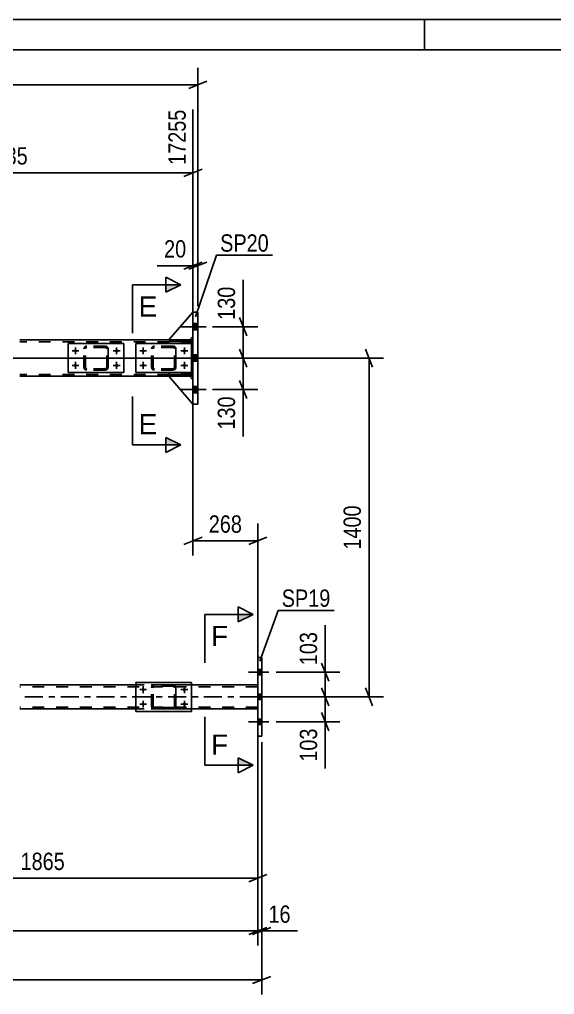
# Model space of a CAD drawing. Header units: millimetres. Extents: x -857 to 332, y -866 to -25.
# Drawn here: x -154.6 to -66.2, y -186.2 to -25.1 of the extents above; entities that cross this region are included whole.
import ezdxf

# ---------------------------------------------------------------- set-up
doc = ezdxf.new("R2010")
doc.units = ezdxf.units.MM
doc.linetypes.add('DXK_LINE_DOT2', pattern=[3.9198, 1.9599, -1.9599])
doc.linetypes.add('DXK_LINE_DOT3', pattern=[5.9187, 2.979, -0.9799, 0.9799, -0.9799])
doc.styles.add('Arial', font='ARIAL.TTF', dxfattribs={"height": 0.2})
doc.styles.add('Arial Narrow', font='ARIALN.TTF', dxfattribs={"height": 0.2})

# ---------------------------------------------------------------- blocks, each defined once
blk = doc.blocks.new('Unknown-570388934-1134')
at = {"color": 5, "linetype": 'Continuous'}
for p, q in [((332.35, -25.05), (-856.65, -25.05)), ((-87.65, -30.05), (-87.65, -25.05)), ((327.35, -30.05), (-851.65, -30.05))]:
    blk.add_line(p, q, dxfattribs=at)
blk = doc.blocks.new('Bolt-570388934-12331 - 11942')
at = {"linetype": 'Continuous'}
for points in [[(-125.92, -75.31), (-125.92, -76.35), (-125.12, -76.35), (-125.12, -75.31)], [(-125.92, -75.31), (-125.92, -76.35), (-125.12, -76.35), (-125.12, -75.31)], [(-125.92, -75.31), (-125.92, -76.35), (-125.12, -76.35), (-125.12, -75.31)], [(-125.92, -80.51), (-125.92, -81.55), (-125.12, -81.55), (-125.12, -80.51)], [(-125.92, -80.51), (-125.92, -81.55), (-125.12, -81.55), (-125.12, -80.51)], [(-125.92, -85.71), (-125.92, -86.75), (-125.12, -86.75), (-125.12, -85.71)], [(-125.92, -85.71), (-125.92, -86.75), (-125.12, -86.75), (-125.12, -85.71)], [(-125.92, -85.71), (-125.92, -86.75), (-125.12, -86.75), (-125.12, -85.71)]]:
    blk.add_hatch(color=1, dxfattribs=at).paths.add_polyline_path(points)
at = {"color": 1, "linetype": 'Continuous'}
for p, q in [((-125.12, -75.31), (-125.92, -75.31)), ((-125.12, -75.31), (-125.92, -75.31)), ((-125.12, -75.31), (-125.92, -75.31)), ((-123.72, -75.83), (-127.92, -75.83)), ((-123.72, -75.83), (-127.92, -75.83)), ((-123.72, -75.83), (-127.92, -75.83)), ((-125.12, -76.35), (-125.92, -76.35)), ((-125.12, -76.35), (-125.92, -76.35)), ((-125.12, -76.35), (-125.92, -76.35)), ((-125.12, -80.51), (-125.92, -80.51)), ((-125.12, -80.51), (-125.92, -80.51)), ((-123.72, -81.03), (-127.92, -81.03)), ((-123.72, -81.03), (-127.92, -81.03)), ((-125.12, -81.55), (-125.92, -81.55)), ((-125.12, -81.55), (-125.92, -81.55)), ((-123.72, -86.23), (-127.92, -86.23)), ((-123.72, -86.23), (-127.92, -86.23)), ((-123.72, -86.23), (-127.92, -86.23)), ((-125.12, -85.71), (-125.92, -85.71)), ((-125.12, -85.71), (-125.92, -85.71)), ((-125.12, -85.71), (-125.92, -85.71)), ((-125.12, -86.75), (-125.92, -86.75)), ((-125.12, -86.75), (-125.92, -86.75)), ((-125.12, -86.75), (-125.92, -86.75))]:
    blk.add_line(p, q, dxfattribs=at)
blk = doc.blocks.new('Part-570388934-12082 - 11942')
at = {"color": 7, "linetype": 'DXK_LINE_DOT2'}
for p, q in [((-132.75, -79.51), (-132.71, -79.33)), ((-132.71, -79.33), (-132.75, -79.51)), ((-132.75, -82.55), (-132.75, -79.51)), ((-132.75, -79.51), (-132.75, -79.51)), ((-132.75, -82.55), (-132.75, -79.51)), ((-132.51, -79.51), (-132.49, -79.42)), ((-132.49, -79.42), (-132.51, -79.51)), ((-132.51, -82.55), (-132.51, -79.51)), ((-132.51, -79.51), (-132.51, -79.51)), ((-132.51, -82.55), (-132.51, -79.51)), ((-132.49, -79.42), (-132.43, -79.34)), ((-132.43, -79.34), (-132.49, -79.42)), ((-132.45, -79.07), (-132.27, -79.03)), ((-132.27, -79.03), (-132.45, -79.07)), ((-132.43, -79.34), (-132.36, -79.29)), ((-132.27, -79.27), (-132.36, -79.29)), ((-129.23, -79.03), (-132.27, -79.03)), ((-129.23, -79.27), (-132.27, -79.27)), ((-129.23, -79.03), (-129.04, -79.07)), ((-129.04, -79.07), (-129.23, -79.03)), ((-129.13, -79.29), (-129.23, -79.27)), ((-129.13, -79.29), (-129.06, -79.34)), ((-129.06, -79.34), (-129.13, -79.29)), ((-129.06, -79.34), (-129, -79.42)), ((-129, -79.42), (-129.06, -79.34)), ((-129, -79.42), (-128.99, -79.51)), ((-128.99, -79.51), (-129, -79.42)), ((-128.99, -82.55), (-128.99, -79.51)), ((-128.99, -79.51), (-128.99, -79.51)), ((-128.99, -82.55), (-128.99, -79.51)), ((-128.78, -79.33), (-128.75, -79.51)), ((-128.75, -79.51), (-128.78, -79.33)), ((-128.75, -82.55), (-128.75, -79.51)), ((-128.75, -79.51), (-128.75, -79.51)), ((-128.75, -79.51), (-128.75, -82.55)), ((-132.75, -82.55), (-132.75, -82.55)), ((-132.71, -82.73), (-132.75, -82.55)), ((-132.75, -82.55), (-132.71, -82.73)), ((-132.51, -82.55), (-132.51, -82.55)), ((-132.49, -82.64), (-132.51, -82.55)), ((-132.51, -82.55), (-132.49, -82.64)), ((-132.43, -82.72), (-132.49, -82.64)), ((-132.49, -82.64), (-132.43, -82.72)), ((-132.27, -83.03), (-132.45, -82.99)), ((-132.45, -82.99), (-132.27, -83.03)), ((-132.36, -82.77), (-132.43, -82.72)), ((-132.43, -82.72), (-132.36, -82.77)), ((-132.27, -82.79), (-132.36, -82.77)), ((-129.23, -82.79), (-132.27, -82.79)), ((-129.23, -83.03), (-132.27, -83.03)), ((-129.13, -82.77), (-129.23, -82.79)), ((-129.04, -82.99), (-129.23, -83.03)), ((-129.23, -83.03), (-129.04, -82.99)), ((-129.06, -82.72), (-129.13, -82.77)), ((-129, -82.64), (-129.06, -82.72)), ((-129.06, -82.72), (-129, -82.64)), ((-128.99, -82.55), (-129, -82.64)), ((-129, -82.64), (-128.99, -82.55)), ((-128.99, -82.55), (-128.99, -82.55)), ((-128.75, -82.55), (-128.78, -82.73)), ((-128.78, -82.73), (-128.75, -82.55)), ((-128.75, -82.55), (-128.75, -82.55))]:
    blk.add_line(p, q, dxfattribs=at)
at = {"color": 7, "linetype": 'DXK_LINE_DOT3'}
blk.add_line((-130.75, -81.03), (-130.75, -81.03), dxfattribs=at)
at = {"color": 7, "linetype": 'DXK_LINE_DOT2'}
for centre, start, end in [((-132.27, -79.51), 112.5, 157.5), ((-132.27, -79.51), 112.5, 157.5), ((-129.23, -79.51), 22.5, 67.5), ((-129.23, -79.51), 22.5, 67.5), ((-132.27, -82.55), 202.5, 247.5), ((-132.27, -82.55), 202.5, 247.5), ((-129.23, -82.55), 292.5, 337.5), ((-129.23, -82.55), 292.5, 337.5)]:
    blk.add_arc(centre, 0.48, start, end, dxfattribs=at)
blk = doc.blocks.new('Bolt-570388934-11964 - 11942')
at = {"linetype": 'Continuous'}
for points in [[(-145.34, -79.55, -1), (-145.34, -80.11, -1)], [(-138.54, -79.55, -1), (-138.54, -80.11, -1)], [(-145.34, -81.95, -1), (-145.34, -82.51, -1)], [(-138.54, -81.95, -1), (-138.54, -82.51, -1)]]:
    blk.add_hatch(color=1, dxfattribs=at).paths.add_polyline_path(points)
at = {"color": 1, "linetype": 'Continuous'}
for p, q in [((-145.9, -79.83), (-144.78, -79.83)), ((-145.34, -80.39), (-145.34, -79.27)), ((-139.1, -79.83), (-137.98, -79.83)), ((-138.54, -80.39), (-138.54, -79.27)), ((-145.34, -82.79), (-145.34, -81.67)), ((-138.54, -82.79), (-138.54, -81.67)), ((-145.9, -82.23), (-144.78, -82.23)), ((-139.1, -82.23), (-137.98, -82.23))]:
    blk.add_line(p, q, dxfattribs=at)
blk = doc.blocks.new('Part-570388934-12080 - 11942')
at = {"color": 7, "linetype": 'DXK_LINE_DOT2'}
for p, q in [((-132.75, -135.51), (-132.71, -135.32)), ((-132.71, -135.32), (-132.75, -135.51)), ((-132.49, -135.42), (-132.43, -135.34)), ((-132.43, -135.34), (-132.49, -135.42)), ((-132.45, -135.06), (-132.27, -135.03)), ((-132.27, -135.03), (-132.45, -135.06)), ((-132.43, -135.34), (-132.36, -135.29)), ((-132.27, -135.27), (-132.36, -135.29)), ((-129.23, -135.03), (-132.27, -135.03)), ((-129.23, -135.27), (-132.27, -135.27)), ((-129.23, -135.03), (-129.04, -135.06)), ((-129.04, -135.06), (-129.23, -135.03)), ((-129.13, -135.29), (-129.23, -135.27)), ((-129.13, -135.29), (-129.06, -135.34)), ((-129.06, -135.34), (-129.13, -135.29)), ((-129.06, -135.34), (-129, -135.42)), ((-129, -135.42), (-129.06, -135.34)), ((-128.78, -135.32), (-128.75, -135.51)), ((-128.75, -135.51), (-128.78, -135.32)), ((-132.75, -138.55), (-132.75, -135.51)), ((-132.75, -135.51), (-132.75, -135.51)), ((-132.75, -138.55), (-132.75, -135.51)), ((-132.51, -135.51), (-132.49, -135.42)), ((-132.49, -135.42), (-132.51, -135.51)), ((-132.51, -138.55), (-132.51, -135.51)), ((-132.51, -135.51), (-132.51, -135.51)), ((-132.51, -138.55), (-132.51, -135.51)), ((-129, -135.42), (-128.99, -135.51)), ((-128.99, -135.51), (-129, -135.42)), ((-128.99, -138.55), (-128.99, -135.51)), ((-128.99, -135.51), (-128.99, -135.51)), ((-128.99, -138.55), (-128.99, -135.51)), ((-128.75, -138.55), (-128.75, -135.51)), ((-128.75, -135.51), (-128.75, -135.51)), ((-128.75, -135.51), (-128.75, -138.55)), ((-132.75, -138.55), (-132.75, -138.55)), ((-132.71, -138.73), (-132.75, -138.55)), ((-132.75, -138.55), (-132.71, -138.73)), ((-132.51, -138.55), (-132.51, -138.55)), ((-132.49, -138.64), (-132.51, -138.55)), ((-132.51, -138.55), (-132.49, -138.64)), ((-128.99, -138.55), (-129, -138.64)), ((-129, -138.64), (-128.99, -138.55)), ((-128.99, -138.55), (-128.99, -138.55)), ((-128.75, -138.55), (-128.78, -138.73)), ((-128.78, -138.73), (-128.75, -138.55)), ((-128.75, -138.55), (-128.75, -138.55)), ((-132.43, -138.72), (-132.49, -138.64)), ((-132.49, -138.64), (-132.43, -138.72)), ((-132.27, -139.03), (-132.45, -138.99)), ((-132.45, -138.99), (-132.27, -139.03)), ((-132.36, -138.77), (-132.43, -138.72)), ((-132.43, -138.72), (-132.36, -138.77)), ((-132.27, -138.79), (-132.36, -138.77)), ((-129.23, -138.79), (-132.27, -138.79)), ((-129.23, -139.03), (-132.27, -139.03)), ((-129.13, -138.77), (-129.23, -138.79)), ((-129.04, -138.99), (-129.23, -139.03)), ((-129.23, -139.03), (-129.04, -138.99)), ((-129.06, -138.72), (-129.13, -138.77)), ((-129, -138.64), (-129.06, -138.72)), ((-129.06, -138.72), (-129, -138.64))]:
    blk.add_line(p, q, dxfattribs=at)
at = {"color": 7, "linetype": 'DXK_LINE_DOT3'}
blk.add_line((-130.75, -137.03), (-130.75, -137.03), dxfattribs=at)
at = {"color": 7, "linetype": 'DXK_LINE_DOT2'}
for centre, start, end in [((-132.27, -135.51), 112.5, 157.5), ((-132.27, -135.51), 112.5, 157.5), ((-129.23, -135.51), 22.5, 67.5), ((-129.23, -135.51), 22.5, 67.5), ((-132.27, -138.55), 202.5, 247.5), ((-132.27, -138.55), 202.5, 247.5), ((-129.23, -138.55), 292.5, 337.5), ((-129.23, -138.55), 292.5, 337.5)]:
    blk.add_arc(centre, 0.48, start, end, dxfattribs=at)
blk = doc.blocks.new('Bolt-570388934-11971 - 11942')
at = {"linetype": 'Continuous'}
for points in [[(-134.15, -135.55, -1), (-134.15, -136.11, -1)], [(-127.35, -135.55, -1), (-127.35, -136.11, -1)], [(-134.15, -137.95, -1), (-134.15, -138.51, -1)], [(-127.35, -137.95, -1), (-127.35, -138.51, -1)]]:
    blk.add_hatch(color=1, dxfattribs=at).paths.add_polyline_path(points)
at = {"color": 1, "linetype": 'Continuous'}
for p, q in [((-134.15, -136.39), (-134.15, -135.27)), ((-127.35, -136.39), (-127.35, -135.27)), ((-134.71, -135.83), (-133.59, -135.83)), ((-127.91, -135.83), (-126.79, -135.83)), ((-134.71, -138.23), (-133.59, -138.23)), ((-134.15, -138.79), (-134.15, -137.67)), ((-127.91, -138.23), (-126.79, -138.23)), ((-127.35, -138.79), (-127.35, -137.67))]:
    blk.add_line(p, q, dxfattribs=at)
blk = doc.blocks.new('Part-570388934-12372 - 11942')
at = {"color": 7, "linetype": 'DXK_LINE_DOT2'}
for p, q in [((-125.92, -73.43), (-129.92, -78.03)), ((-125.92, -77.43), (-125.92, -73.43)), ((-129.92, -78.03), (-126.52, -78.03)), ((-126.52, -78.03), (-125.92, -77.43))]:
    blk.add_line(p, q, dxfattribs=at)
blk = doc.blocks.new('Part-570388934-12371 - 11942')
at = {"color": 2, "linetype": 'Continuous'}
for p, q in [((-125.92, -73.43), (-129.92, -78.03)), ((-129.92, -78.03), (-126.52, -78.03)), ((-126.52, -78.03), (-125.92, -77.43))]:
    blk.add_line(p, q, dxfattribs=at)
at = {"color": 7, "linetype": 'DXK_LINE_DOT2'}
blk.add_line((-125.92, -73.43), (-125.92, -77.43), dxfattribs=at)
blk = doc.blocks.new('Part-570388934-12354 - 11942')
at = {"color": 2, "linetype": 'Continuous'}
for p, q in [((-135.35, -135.03), (-154.54, -135.03)), ((-115.21, -135.03), (-126.15, -135.03)), ((-135.35, -139.03), (-154.54, -139.03)), ((-115.21, -139.03), (-126.15, -139.03))]:
    blk.add_line(p, q, dxfattribs=at)
at = {"color": 7, "linetype": 'DXK_LINE_DOT2'}
for p, q in [((-115.21, -135.03), (-154.54, -135.03)), ((-115.21, -135.35), (-154.54, -135.35)), ((-126.15, -135.03), (-135.35, -135.03)), ((-115.21, -139.03), (-115.21, -135.03)), ((-115.21, -138.71), (-154.54, -138.71)), ((-115.21, -139.03), (-154.54, -139.03)), ((-126.15, -139.03), (-135.35, -139.03))]:
    blk.add_line(p, q, dxfattribs=at)
at = {"color": 7, "linetype": 'DXK_LINE_DOT3'}
blk.add_line((-115.21, -137.03), (-154.54, -137.03), dxfattribs=at)
blk = doc.blocks.new('Part-570388934-12067 - 11942')
at = {"color": 2, "linetype": 'Continuous'}
for p, q in [((-115.21, -143.53), (-115.21, -130.53)), ((-114.57, -130.53), (-115.21, -130.53)), ((-114.57, -143.53), (-114.57, -130.53)), ((-114.57, -143.53), (-115.21, -143.53))]:
    blk.add_line(p, q, dxfattribs=at)
at = {"color": 7, "linetype": 'DXK_LINE_DOT2'}
for p, q in [((-115.21, -130.53), (-115.21, -143.53)), ((-114.57, -130.53), (-114.57, -130.53)), ((-114.57, -143.53), (-114.57, -130.53)), ((-114.57, -143.53), (-114.57, -143.53))]:
    blk.add_line(p, q, dxfattribs=at)
blk = doc.blocks.new('Part-570388934-12081 - 11942')
at = {"color": 2, "linetype": 'Continuous'}
for p, q in [((-126.15, -134.63), (-135.35, -134.63)), ((-135.35, -139.43), (-135.35, -134.63)), ((-126.15, -134.63), (-126.15, -139.43)), ((-126.15, -139.43), (-135.35, -139.43))]:
    blk.add_line(p, q, dxfattribs=at)
blk = doc.blocks.new('Part-570388934-12125 - 11942')
at = {"color": 2, "linetype": 'Continuous'}
for p, q in [((-125.92, -88.63), (-125.92, -73.43)), ((-125.12, -73.43), (-125.92, -73.43)), ((-125.12, -88.63), (-125.12, -73.43)), ((-125.12, -88.63), (-125.92, -88.63))]:
    blk.add_line(p, q, dxfattribs=at)
at = {"color": 7, "linetype": 'DXK_LINE_DOT2'}
for p, q in [((-125.92, -73.43), (-125.92, -88.63)), ((-125.12, -73.43), (-125.12, -73.43)), ((-125.12, -88.63), (-125.12, -73.43)), ((-125.12, -88.63), (-125.12, -88.63))]:
    blk.add_line(p, q, dxfattribs=at)
blk = doc.blocks.new('Part-570388934-12280 - 11942')
at = {"color": 2, "linetype": 'Continuous'}
for p, q in [((-137.34, -78.63), (-146.54, -78.63)), ((-146.54, -83.43), (-146.54, -78.63)), ((-137.34, -78.63), (-137.34, -83.43)), ((-137.34, -83.43), (-146.54, -83.43))]:
    blk.add_line(p, q, dxfattribs=at)
blk = doc.blocks.new('Part-570388934-12373 - 11942')
at = {"color": 2, "linetype": 'Continuous'}
for p, q in [((-129.92, -84.03), (-126.52, -84.03)), ((-125.92, -88.63), (-129.92, -84.03)), ((-126.52, -84.03), (-125.92, -84.63))]:
    blk.add_line(p, q, dxfattribs=at)
at = {"color": 7, "linetype": 'DXK_LINE_DOT2'}
blk.add_line((-125.92, -84.63), (-125.92, -88.63), dxfattribs=at)
blk = doc.blocks.new('Part-570388934-12374 - 11942')
at = {"color": 7, "linetype": 'DXK_LINE_DOT2'}
for p, q in [((-129.92, -84.03), (-126.52, -84.03)), ((-125.92, -88.63), (-129.92, -84.03)), ((-126.52, -84.03), (-125.92, -84.63)), ((-125.92, -84.63), (-125.92, -88.63))]:
    blk.add_line(p, q, dxfattribs=at)
blk = doc.blocks.new('Part-570388934-12377 - 11942')
at = {"color": 7, "linetype": 'DXK_LINE_DOT2'}
for p, q in [((-125.92, -78.27), (-129.92, -78.27)), ((-129.92, -78.27), (-129.92, -78.59)), ((-125.92, -78.59), (-129.92, -78.59)), ((-126.52, -78.59), (-126.52, -78.27)), ((-125.92, -78.59), (-125.92, -78.27)), ((-125.92, -78.27), (-125.92, -78.59))]:
    blk.add_line(p, q, dxfattribs=at)
blk = doc.blocks.new('Part-570388934-12378 - 11942')
at = {"color": 7, "linetype": 'DXK_LINE_DOT2'}
for p, q in [((-125.92, -83.47), (-129.92, -83.47)), ((-129.92, -83.47), (-129.92, -83.79)), ((-125.92, -83.79), (-129.92, -83.79)), ((-126.52, -83.79), (-126.52, -83.47)), ((-125.92, -83.79), (-125.92, -83.47)), ((-125.92, -83.47), (-125.92, -83.79))]:
    blk.add_line(p, q, dxfattribs=at)
blk = doc.blocks.new('Part-570388934-12398 - 11942')
at = {"color": 2, "linetype": 'Continuous'}
for p, q in [((-129.92, -83.79), (-129.92, -83.47)), ((-125.92, -83.47), (-129.92, -83.47)), ((-125.92, -83.79), (-129.92, -83.79)), ((-125.92, -83.79), (-125.92, -83.47))]:
    blk.add_line(p, q, dxfattribs=at)
at = {"color": 7, "linetype": 'DXK_LINE_DOT2'}
for p, q in [((-126.52, -83.79), (-126.52, -83.47)), ((-125.92, -83.47), (-125.92, -83.79))]:
    blk.add_line(p, q, dxfattribs=at)
blk = doc.blocks.new('Bolt-570388934-12438 - 11942')
at = {"linetype": 'Continuous'}
for points in [[(-115.21, -132.49), (-115.21, -133.37), (-114.57, -133.37), (-114.57, -132.49)], [(-115.21, -132.49), (-115.21, -133.37), (-114.57, -133.37), (-114.57, -132.49)], [(-115.21, -132.49), (-115.21, -133.37), (-114.57, -133.37), (-114.57, -132.49)], [(-115.21, -136.59), (-115.21, -137.47), (-114.57, -137.47), (-114.57, -136.59)], [(-115.21, -136.59), (-115.21, -137.47), (-114.57, -137.47), (-114.57, -136.59)], [(-115.21, -140.69), (-115.21, -141.57), (-114.57, -141.57), (-114.57, -140.69)], [(-115.21, -140.69), (-115.21, -141.57), (-114.57, -141.57), (-114.57, -140.69)], [(-115.21, -140.69), (-115.21, -141.57), (-114.57, -141.57), (-114.57, -140.69)]]:
    blk.add_hatch(color=1, dxfattribs=at).paths.add_polyline_path(points)
at = {"color": 1, "linetype": 'Continuous'}
for p, q in [((-113.41, -132.93), (-116.73, -132.93)), ((-113.41, -132.93), (-116.73, -132.93)), ((-113.41, -132.93), (-116.73, -132.93)), ((-114.57, -132.49), (-115.21, -132.49)), ((-114.57, -132.49), (-115.21, -132.49)), ((-114.57, -132.49), (-115.21, -132.49)), ((-114.57, -133.37), (-115.21, -133.37)), ((-114.57, -133.37), (-115.21, -133.37)), ((-114.57, -133.37), (-115.21, -133.37)), ((-114.57, -136.59), (-115.21, -136.59)), ((-114.57, -136.59), (-115.21, -136.59)), ((-113.41, -137.03), (-116.73, -137.03)), ((-113.41, -137.03), (-116.73, -137.03)), ((-114.57, -137.47), (-115.21, -137.47)), ((-114.57, -137.47), (-115.21, -137.47)), ((-113.41, -141.13), (-116.73, -141.13)), ((-113.41, -141.13), (-116.73, -141.13)), ((-113.41, -141.13), (-116.73, -141.13)), ((-114.57, -140.69), (-115.21, -140.69)), ((-114.57, -140.69), (-115.21, -140.69)), ((-114.57, -140.69), (-115.21, -140.69)), ((-114.57, -141.57), (-115.21, -141.57)), ((-114.57, -141.57), (-115.21, -141.57)), ((-114.57, -141.57), (-115.21, -141.57))]:
    blk.add_line(p, q, dxfattribs=at)
blk = doc.blocks.new('Part-570388934-12505 - 11942')
at = {"color": 2, "linetype": 'Continuous'}
for p, q in [((-129.92, -78.03), (-154.54, -78.03)), ((-125.92, -78.03), (-126.52, -78.03)), ((-129.92, -84.03), (-154.54, -84.03)), ((-125.92, -84.03), (-126.52, -84.03))]:
    blk.add_line(p, q, dxfattribs=at)
at = {"color": 7, "linetype": 'DXK_LINE_DOT2'}
for p, q in [((-125.92, -78.03), (-154.54, -78.03)), ((-125.92, -78.35), (-154.54, -78.35)), ((-126.52, -78.03), (-129.92, -78.03)), ((-125.92, -84.03), (-125.92, -78.03)), ((-125.92, -83.71), (-154.54, -83.71)), ((-126.52, -84.03), (-129.92, -84.03))]:
    blk.add_line(p, q, dxfattribs=at)
at = {"color": 7, "linetype": 'DXK_LINE_DOT3'}
blk.add_line((-125.92, -81.03), (-154.54, -81.03), dxfattribs=at)
blk = doc.blocks.new('Part-570388934-12513 - 11942')
at = {"color": 7, "linetype": 'DXK_LINE_DOT2'}
for p, q in [((-143.94, -79.51), (-143.9, -79.33)), ((-143.9, -79.33), (-143.94, -79.51)), ((-143.94, -82.55), (-143.94, -79.51)), ((-143.94, -79.51), (-143.94, -79.51)), ((-143.94, -82.55), (-143.94, -79.51)), ((-143.7, -79.51), (-143.68, -79.42)), ((-143.68, -79.42), (-143.7, -79.51)), ((-143.7, -82.55), (-143.7, -79.51)), ((-143.7, -79.51), (-143.7, -79.51)), ((-143.7, -82.55), (-143.7, -79.51)), ((-143.68, -79.42), (-143.63, -79.34)), ((-143.63, -79.34), (-143.68, -79.42)), ((-143.64, -79.07), (-143.46, -79.03)), ((-143.46, -79.03), (-143.64, -79.07)), ((-143.63, -79.34), (-143.55, -79.29)), ((-143.46, -79.27), (-143.55, -79.29)), ((-140.42, -79.03), (-143.46, -79.03)), ((-140.42, -79.27), (-143.46, -79.27)), ((-140.42, -79.03), (-140.23, -79.07)), ((-140.23, -79.07), (-140.42, -79.03)), ((-140.33, -79.29), (-140.42, -79.27)), ((-140.33, -79.29), (-140.25, -79.34)), ((-140.25, -79.34), (-140.33, -79.29)), ((-140.25, -79.34), (-140.2, -79.42)), ((-140.2, -79.42), (-140.25, -79.34)), ((-140.2, -79.42), (-140.18, -79.51)), ((-140.18, -79.51), (-140.2, -79.42)), ((-140.18, -82.55), (-140.18, -79.51)), ((-140.18, -79.51), (-140.18, -79.51)), ((-140.18, -82.55), (-140.18, -79.51)), ((-139.97, -79.33), (-139.94, -79.51)), ((-139.94, -79.51), (-139.97, -79.33)), ((-139.94, -82.55), (-139.94, -79.51)), ((-139.94, -79.51), (-139.94, -79.51)), ((-139.94, -79.51), (-139.94, -82.55)), ((-143.94, -82.55), (-143.94, -82.55)), ((-143.9, -82.73), (-143.94, -82.55)), ((-143.94, -82.55), (-143.9, -82.73)), ((-143.7, -82.55), (-143.7, -82.55)), ((-143.68, -82.64), (-143.7, -82.55)), ((-143.7, -82.55), (-143.68, -82.64)), ((-143.63, -82.72), (-143.68, -82.64)), ((-143.68, -82.64), (-143.63, -82.72)), ((-143.46, -83.03), (-143.64, -82.99)), ((-143.64, -82.99), (-143.46, -83.03)), ((-143.55, -82.77), (-143.63, -82.72)), ((-143.63, -82.72), (-143.55, -82.77)), ((-143.46, -82.79), (-143.55, -82.77)), ((-140.42, -82.79), (-143.46, -82.79)), ((-140.42, -83.03), (-143.46, -83.03)), ((-140.33, -82.77), (-140.42, -82.79)), ((-140.23, -82.99), (-140.42, -83.03)), ((-140.42, -83.03), (-140.23, -82.99)), ((-140.25, -82.72), (-140.33, -82.77)), ((-140.2, -82.64), (-140.25, -82.72)), ((-140.25, -82.72), (-140.2, -82.64)), ((-140.18, -82.55), (-140.2, -82.64)), ((-140.2, -82.64), (-140.18, -82.55)), ((-140.18, -82.55), (-140.18, -82.55)), ((-139.94, -82.55), (-139.97, -82.73)), ((-139.97, -82.73), (-139.94, -82.55)), ((-139.94, -82.55), (-139.94, -82.55))]:
    blk.add_line(p, q, dxfattribs=at)
for centre, start, end in [((-143.46, -79.51), 112.5, 157.5), ((-143.46, -79.51), 112.5, 157.5), ((-140.42, -79.51), 22.5, 67.5), ((-140.42, -79.51), 22.5, 67.5), ((-143.46, -82.55), 202.5, 247.5), ((-143.46, -82.55), 202.5, 247.5), ((-140.42, -82.55), 292.5, 337.5), ((-140.42, -82.55), 292.5, 337.5)]:
    blk.add_arc(centre, 0.48, start, end, dxfattribs=at)
blk = doc.blocks.new('Part-570388934-12525 - 11942')
at = {"color": 2, "linetype": 'Continuous'}
for p, q in [((-126.15, -78.63), (-135.35, -78.63)), ((-135.35, -83.43), (-135.35, -78.63)), ((-126.15, -78.63), (-126.15, -83.43)), ((-126.15, -83.43), (-135.35, -83.43))]:
    blk.add_line(p, q, dxfattribs=at)
blk = doc.blocks.new('Bolt-570388934-12526 - 11942')
at = {"linetype": 'Continuous'}
for points in [[(-134.15, -79.55, -1), (-134.15, -80.11, -1)], [(-127.35, -79.55, -1), (-127.35, -80.11, -1)], [(-134.15, -81.95, -1), (-134.15, -82.51, -1)], [(-127.35, -81.95, -1), (-127.35, -82.51, -1)]]:
    blk.add_hatch(color=1, dxfattribs=at).paths.add_polyline_path(points)
at = {"color": 1, "linetype": 'Continuous'}
for p, q in [((-134.71, -79.83), (-133.59, -79.83)), ((-134.15, -80.39), (-134.15, -79.27)), ((-127.91, -79.83), (-126.79, -79.83)), ((-127.35, -80.39), (-127.35, -79.27)), ((-134.15, -82.79), (-134.15, -81.67)), ((-127.35, -82.79), (-127.35, -81.67)), ((-134.71, -82.23), (-133.59, -82.23)), ((-127.91, -82.23), (-126.79, -82.23))]:
    blk.add_line(p, q, dxfattribs=at)
blk = doc.blocks.new('Part-570388934-12541 - 11942')
at = {"color": 2, "linetype": 'Continuous'}
for p, q in [((-129.92, -78.59), (-129.92, -78.27)), ((-125.92, -78.27), (-129.92, -78.27)), ((-125.92, -78.59), (-129.92, -78.59)), ((-125.92, -78.59), (-125.92, -78.27))]:
    blk.add_line(p, q, dxfattribs=at)
at = {"color": 7, "linetype": 'DXK_LINE_DOT2'}
for p, q in [((-126.52, -78.59), (-126.52, -78.27)), ((-125.92, -78.27), (-125.92, -78.59))]:
    blk.add_line(p, q, dxfattribs=at)
blk = doc.blocks.new('StraightDimension-570388934-13186 - 11942')
at = {"color": 7, "linetype": 'Continuous'}
for p, q in [((-115.21, -144.53), (-115.21, -178.13)), ((-114.57, -144.53), (-114.57, -178.13)), ((-116.71, -176.33), (-113.71, -175.13)), ((-113.07, -175.13), (-116.07, -176.33)), ((-115.21, -175.73), (-114.57, -175.73))]:
    blk.add_line(p, q, dxfattribs=at)
at = {"color": 0}
blk.add_wipeout([(-109.19, -174.98), (-109.19, -170.78), (-114.05, -170.78), (-114.05, -174.98)], dxfattribs=at)
at = {"color": 7, "linetype": 'Continuous'}
blk.add_line((-114.57, -175.73), (-108.67, -175.73), dxfattribs=at)
blk.add_line((-114.57, -175.73), (-108.67, -175.73), dxfattribs=at)
at = {"color": 3, "style": 'Arial Narrow'}
blk.add_text('16', height=2.863, dxfattribs=at).set_placement((-113.45, -174.38))
blk = doc.blocks.new('StraightDimension-570388934-13384 - 11942')
at = {"color": 7, "linetype": 'Continuous'}
for p, q in [((-118.22, -74.33), (-117.02, -77.33)), ((-122.72, -75.83), (-115.22, -75.83)), ((-117.62, -81.03), (-117.62, -75.83)), ((-117.02, -82.53), (-118.22, -79.53)), ((-220.05, -81.03), (-115.22, -81.03))]:
    blk.add_line(p, q, dxfattribs=at)
at = {"color": 0}
blk.add_wipeout([(-118.37, -68.62), (-122.57, -68.62), (-122.57, -75.3), (-118.37, -75.3)], dxfattribs=at)
at = {"color": 7, "linetype": 'Continuous'}
blk.add_line((-117.62, -75.83), (-117.62, -68.09), dxfattribs=at)
blk.add_line((-117.62, -75.83), (-117.62, -68.09), dxfattribs=at)
at = {"color": 3, "style": 'Arial Narrow'}
blk.add_text('130', height=2.863, rotation=90.0002, dxfattribs=at).set_placement((-118.97, -74.7))
blk = doc.blocks.new('StraightDimension-570388934-13256 - 11942')
at = {"color": 7, "linetype": 'Continuous'}
for p, q in [((-114.57, -144.53), (-114.57, -186.23)), ((-116.07, -184.43), (-113.07, -183.23)), ((-829.7, -183.83), (-114.57, -183.83))]:
    blk.add_line(p, q, dxfattribs=at)
blk = doc.blocks.new('StraightDimension-570388934-13721 - 11942')
at = {"color": 7, "linetype": 'Continuous'}
for p, q in [((-125.92, -72.43), (-125.92, -62.9)), ((-125.12, -72.43), (-125.12, -62.9)), ((-127.42, -66.35), (-124.42, -65.15)), ((-123.62, -65.15), (-126.62, -66.35)), ((-125.92, -65.75), (-125.12, -65.75))]:
    blk.add_line(p, q, dxfattribs=at)
at = {"color": 0}
blk.add_wipeout([(-126.44, -65), (-126.44, -60.8), (-131.3, -60.8), (-131.3, -65)], dxfattribs=at)
at = {"color": 7, "linetype": 'Continuous'}
blk.add_line((-125.92, -65.75), (-131.82, -65.75), dxfattribs=at)
blk.add_line((-125.92, -65.75), (-131.82, -65.75), dxfattribs=at)
at = {"color": 3, "style": 'Arial Narrow'}
blk.add_text('20', height=2.863, dxfattribs=at).set_placement((-130.7, -64.4))
blk = doc.blocks.new('StraightDimension-570388934-13392 - 11942')
at = {"color": 7, "linetype": 'Continuous'}
for p, q in [((-118.22, -79.53), (-117.02, -82.53)), ((-220.05, -81.03), (-115.22, -81.03)), ((-117.62, -86.23), (-117.62, -81.03)), ((-117.02, -87.73), (-118.22, -84.73)), ((-122.72, -86.23), (-115.22, -86.23))]:
    blk.add_line(p, q, dxfattribs=at)
at = {"color": 0}
blk.add_wipeout([(-118.37, -86.75), (-122.57, -86.75), (-122.57, -93.44), (-118.37, -93.44)], dxfattribs=at)
at = {"color": 7, "linetype": 'Continuous'}
blk.add_line((-117.62, -86.23), (-117.62, -93.96), dxfattribs=at)
blk.add_line((-117.62, -86.23), (-117.62, -93.96), dxfattribs=at)
at = {"color": 3, "style": 'Arial Narrow'}
blk.add_text('130', height=2.863, rotation=90.0002, dxfattribs=at).set_placement((-118.97, -92.84))
blk = doc.blocks.new('StraightDimension-570388934-13457 - 11942')
at = {"color": 7, "linetype": 'Continuous'}
for p, q in [((-125.12, -72.43), (-125.12, -33.02)), ((-126.62, -36.47), (-123.62, -35.27)), ((-812.61, -35.87), (-125.12, -35.87))]:
    blk.add_line(p, q, dxfattribs=at)
blk = doc.blocks.new('StraightDimension-570388934-13133 - 11942')
at = {"color": 7, "linetype": 'Continuous'}
for p, q in [((-125.92, -85.03), (-125.92, -113.64)), ((-115.21, -134.03), (-115.21, -108.39)), ((-127.42, -111.84), (-124.42, -110.64)), ((-113.71, -110.64), (-116.71, -111.84)), ((-125.92, -111.24), (-115.21, -111.24))]:
    blk.add_line(p, q, dxfattribs=at)
at = {"color": 0}
blk.add_wipeout([(-117.22, -110.49), (-117.22, -106.29), (-123.91, -106.29), (-123.91, -110.49)], dxfattribs=at)
at = {"color": 3, "style": 'Arial Narrow'}
blk.add_text('268', height=2.863, dxfattribs=at).set_placement((-123.31, -109.89))
blk = doc.blocks.new('StraightDimension-570388934-13176 - 11942')
at = {"color": 7, "linetype": 'Continuous'}
for p, q in [((-115.21, -144.53), (-115.21, -178.13)), ((-116.71, -176.33), (-113.71, -175.13)), ((-829.06, -175.73), (-115.21, -175.73))]:
    blk.add_line(p, q, dxfattribs=at)
blk = doc.blocks.new('StraightDimension-570388934-13251 - 11942')
at = {"color": 7, "linetype": 'Continuous'}
for p, q in [((-96.23, -82.53), (-97.43, -79.53)), ((-124.12, -81.03), (-94.43, -81.03)), ((-96.83, -137.03), (-96.83, -81.03)), ((-97.43, -135.53), (-96.23, -138.53)), ((-113.57, -137.03), (-94.43, -137.03))]:
    blk.add_line(p, q, dxfattribs=at)
at = {"color": 0}
blk.add_wipeout([(-97.58, -104.77), (-101.78, -104.77), (-101.78, -113.29), (-97.58, -113.29)], dxfattribs=at)
at = {"color": 3, "style": 'Arial Narrow'}
blk.add_text('1400', height=2.863, rotation=90.0002, dxfattribs=at).set_placement((-98.18, -112.68))
blk = doc.blocks.new('StraightDimension-570388934-13267 - 11942')
at = {"color": 7, "linetype": 'Continuous'}
for p, q in [((-186.3, -136.03), (-186.3, -169.4)), ((-115.21, -140.03), (-115.21, -169.4)), ((-184.8, -166.4), (-187.8, -167.6)), ((-186.3, -167), (-115.21, -167)), ((-116.71, -167.6), (-113.71, -166.4))]:
    blk.add_line(p, q, dxfattribs=at)
at = {"color": 0}
blk.add_wipeout([(-146.5, -166.25), (-146.5, -162.05), (-155.01, -162.05), (-155.01, -166.25)], dxfattribs=at)
at = {"color": 3, "style": 'Arial Narrow'}
blk.add_text('1865', height=2.863, dxfattribs=at).set_placement((-154.41, -165.65))
blk = doc.blocks.new('StraightDimension-570388934-13401 - 11942')
at = {"color": 7, "linetype": 'Continuous'}
for p, q in [((-104.66, -131.43), (-103.46, -134.43)), ((-112.17, -132.93), (-101.66, -132.93)), ((-104.06, -137.03), (-104.06, -132.93)), ((-103.46, -138.53), (-104.66, -135.53)), ((-113.57, -137.03), (-101.66, -137.03))]:
    blk.add_line(p, q, dxfattribs=at)
at = {"color": 0}
blk.add_wipeout([(-104.81, -125.72), (-109.01, -125.72), (-109.01, -132.4), (-104.81, -132.4)], dxfattribs=at)
at = {"color": 7, "linetype": 'Continuous'}
blk.add_line((-104.06, -132.93), (-104.06, -125.19), dxfattribs=at)
blk.add_line((-104.06, -132.93), (-104.06, -125.19), dxfattribs=at)
at = {"color": 3, "style": 'Arial Narrow'}
blk.add_text('103', height=2.863, rotation=90.0002, dxfattribs=at).set_placement((-105.41, -131.8))
blk = doc.blocks.new('StraightDimension-570388934-13409 - 11942')
at = {"color": 7, "linetype": 'Continuous'}
for p, q in [((-104.66, -135.53), (-103.46, -138.53)), ((-113.57, -137.03), (-101.66, -137.03)), ((-104.06, -141.13), (-104.06, -137.03)), ((-103.46, -142.63), (-104.66, -139.63)), ((-112.17, -141.13), (-101.66, -141.13))]:
    blk.add_line(p, q, dxfattribs=at)
at = {"color": 0}
blk.add_wipeout([(-104.81, -141.65), (-109.01, -141.65), (-109.01, -148.34), (-104.81, -148.34)], dxfattribs=at)
at = {"color": 7, "linetype": 'Continuous'}
blk.add_line((-104.06, -141.13), (-104.06, -148.86), dxfattribs=at)
blk.add_line((-104.06, -141.13), (-104.06, -148.86), dxfattribs=at)
at = {"color": 3, "style": 'Arial Narrow'}
blk.add_text('103', height=2.863, rotation=90.0002, dxfattribs=at).set_placement((-105.41, -147.74))
blk = doc.blocks.new('StraightDimension-570388934-23545 - 11942')
at = {"color": 7, "linetype": 'Continuous'}
for p, q in [((-187.82, -83.03), (-187.82, -39.94)), ((-125.92, -77.03), (-125.92, -39.94)), ((-186.32, -49.78), (-189.32, -50.98)), ((-127.42, -50.98), (-124.42, -49.78)), ((-187.82, -50.38), (-125.92, -50.38))]:
    blk.add_line(p, q, dxfattribs=at)
at = {"color": 0, "linetype": 'Continuous'}
blk.add_wipeout([(-126.52, -39.34), (-130.72, -39.34), (-130.72, -49.68), (-126.52, -49.68)], dxfattribs=at)
at = {"color": 0}
blk.add_wipeout([(-152.61, -49.63), (-152.61, -45.43), (-161.13, -45.43), (-161.13, -49.63)], dxfattribs=at)
at = {"color": 3, "linetype": 'Continuous', "style": 'Arial Narrow'}
blk.add_text('17255', height=2.863, rotation=90.0002, dxfattribs=at).set_placement((-127.12, -49.08))
at = {"color": 3, "style": 'Arial Narrow'}
blk.add_text('1635', height=2.863, dxfattribs=at).set_placement((-160.53, -49.03))
blk = doc.blocks.new('Mark-570388934-12063 - 11942')
at = {"color": 0}
blk.add_wipeout([(-103.21, -122.14), (-103.21, -119.14), (-111.25, -119.14), (-111.25, -122.14)], dxfattribs=at)
blk.add_wipeout([(-103.21, -122.14), (-103.21, -119.14), (-111.25, -119.14), (-111.25, -122.14)], dxfattribs=at)
at = {"color": 30, "linetype": 'Continuous'}
for p, q in [((-114.89, -131.11), (-111.85, -122.74)), ((-111.85, -122.74), (-102.61, -122.74))]:
    blk.add_line(p, q, dxfattribs=at)
at = {"color": 3, "style": 'Arial Narrow'}
blk.add_text('SP19', height=2.863, dxfattribs=at).set_placement((-111.25, -122.14))
blk = doc.blocks.new('Mark-570388934-12121 - 11942')
at = {"color": 0}
blk.add_wipeout([(-113.39, -63.43), (-113.39, -60.43), (-121.43, -60.43), (-121.43, -63.43)], dxfattribs=at)
blk.add_wipeout([(-113.39, -63.43), (-113.39, -60.43), (-121.43, -60.43), (-121.43, -63.43)], dxfattribs=at)
at = {"color": 30, "linetype": 'Continuous'}
for p, q in [((-125.5, -74.23), (-122.03, -64.03)), ((-122.03, -64.03), (-112.79, -64.03))]:
    blk.add_line(p, q, dxfattribs=at)
at = {"color": 3, "style": 'Arial Narrow'}
blk.add_text('SP20', height=2.863, dxfattribs=at).set_placement((-121.43, -63.43))
blk = doc.blocks.new('SectionMark-570388934-14035 - 11942')
at = {"linetype": 'Continuous'}
for points in [[(-130.42, -70.15), (-130.42, -68.9), (-127.92, -68.9)], [(-130.42, -95.38), (-130.42, -94.13), (-127.92, -95.38)]]:
    blk.add_hatch(color=6, dxfattribs=at).paths.add_polyline_path(points)
at = {"color": 6, "linetype": 'Continuous'}
for p, q in [((-130.42, -70.15), (-130.42, -67.65)), ((-130.42, -67.65), (-127.92, -68.9)), ((-135.92, -68.9), (-135.92, -76.9)), ((-135.92, -68.9), (-127.92, -68.9)), ((-127.92, -68.9), (-130.42, -70.15)), ((-135.92, -95.38), (-135.92, -87.38)), ((-127.92, -95.38), (-130.42, -94.13)), ((-130.42, -94.13), (-130.42, -96.63)), ((-135.92, -95.38), (-127.92, -95.38)), ((-127.92, -95.38), (-130.42, -96.63))]:
    blk.add_line(p, q, dxfattribs=at)
at = {"color": 0, "linetype": 'Continuous'}
for points in [[(-131.81, -74.15), (-131.81, -70.65), (-134.92, -70.65), (-134.92, -74.15)], [(-131.81, -93.63), (-131.81, -90.13), (-134.92, -90.13), (-134.92, -93.63)]]:
    blk.add_wipeout(points, dxfattribs=at)
at = {"color": 3, "linetype": 'Continuous', "style": 'Arial'}
for p in [(-134.92, -74.15), (-134.92, -93.63)]:
    blk.add_text('E', height=3.34, dxfattribs=at).set_placement(p)
blk = doc.blocks.new('SectionMark-570388934-14037 - 11942')
at = {"linetype": 'Continuous'}
for points in [[(-118.45, -124.64), (-118.45, -123.39), (-115.95, -123.39)], [(-118.45, -148.34), (-118.45, -147.09), (-115.95, -148.34)]]:
    blk.add_hatch(color=6, dxfattribs=at).paths.add_polyline_path(points)
at = {"color": 6, "linetype": 'Continuous'}
for p, q in [((-118.45, -124.64), (-118.45, -122.14)), ((-118.45, -122.14), (-115.95, -123.39)), ((-123.95, -123.39), (-123.95, -131.39)), ((-123.95, -123.39), (-115.95, -123.39)), ((-115.95, -123.39), (-118.45, -124.64)), ((-123.95, -148.34), (-123.95, -140.34)), ((-115.95, -148.34), (-118.45, -147.09)), ((-118.45, -147.09), (-118.45, -149.59)), ((-123.95, -148.34), (-115.95, -148.34)), ((-115.95, -148.34), (-118.45, -149.59))]:
    blk.add_line(p, q, dxfattribs=at)
at = {"color": 0, "linetype": 'Continuous'}
for points in [[(-120.1, -128.64), (-120.1, -125.14), (-122.95, -125.14), (-122.95, -128.64)], [(-120.1, -146.59), (-120.1, -143.09), (-122.95, -143.09), (-122.95, -146.59)]]:
    blk.add_wipeout(points, dxfattribs=at)
at = {"color": 3, "linetype": 'Continuous', "style": 'Arial'}
for p in [(-122.95, -128.64), (-122.95, -146.59)]:
    blk.add_text('F', height=3.34, dxfattribs=at).set_placement(p)

msp = doc.modelspace()

# ---------------------------------------------------------------- block references
for name in ['Unknown-570388934-1134', 'Part-570388934-12372 - 11942', 'Part-570388934-12371 - 11942', 'Part-570388934-12125 - 11942', 'Bolt-570388934-12331 - 11942', 'Part-570388934-12505 - 11942', 'Part-570388934-12280 - 11942', 'Part-570388934-12525 - 11942', 'Part-570388934-12377 - 11942', 'Part-570388934-12541 - 11942', 'Bolt-570388934-11964 - 11942', 'Part-570388934-12513 - 11942', 'Bolt-570388934-12526 - 11942', 'Part-570388934-12082 - 11942', 'Part-570388934-12378 - 11942', 'Part-570388934-12398 - 11942', 'Part-570388934-12373 - 11942', 'Part-570388934-12374 - 11942', 'Part-570388934-12067 - 11942', 'Bolt-570388934-12438 - 11942', 'Part-570388934-12354 - 11942', 'Part-570388934-12081 - 11942', 'Bolt-570388934-11971 - 11942', 'Part-570388934-12080 - 11942']:
    msp.add_blockref(name, (0, 0))

# ---------------------------------------------------------------- next in the draw order: block references
for name in ['StraightDimension-570388934-13384 - 11942', 'StraightDimension-570388934-13186 - 11942']:
    msp.add_blockref(name, (0, 0))

# ---------------------------------------------------------------- next in the draw order: block references
for name in ['StraightDimension-570388934-13721 - 11942', 'StraightDimension-570388934-13392 - 11942', 'StraightDimension-570388934-13256 - 11942']:
    msp.add_blockref(name, (0, 0))

# ---------------------------------------------------------------- next in the draw order: block references
for name in ['StraightDimension-570388934-13457 - 11942', 'StraightDimension-570388934-13133 - 11942', 'StraightDimension-570388934-13176 - 11942']:
    msp.add_blockref(name, (0, 0))

# ---------------------------------------------------------------- next in the draw order: block references
msp.add_blockref('StraightDimension-570388934-13251 - 11942', (0, 0))

# ---------------------------------------------------------------- next in the draw order: block references
for name in ['StraightDimension-570388934-23545 - 11942', 'StraightDimension-570388934-13267 - 11942']:
    msp.add_blockref(name, (0, 0))

# ---------------------------------------------------------------- next in the draw order: block references
for name in ['Mark-570388934-12121 - 11942', 'SectionMark-570388934-14035 - 11942', 'SectionMark-570388934-14037 - 11942', 'StraightDimension-570388934-13401 - 11942']:
    msp.add_blockref(name, (0, 0))

# ---------------------------------------------------------------- next in the draw order: block references
for name in ['Mark-570388934-12063 - 11942', 'StraightDimension-570388934-13409 - 11942']:
    msp.add_blockref(name, (0, 0))

doc.saveas('drawing.dxf')
